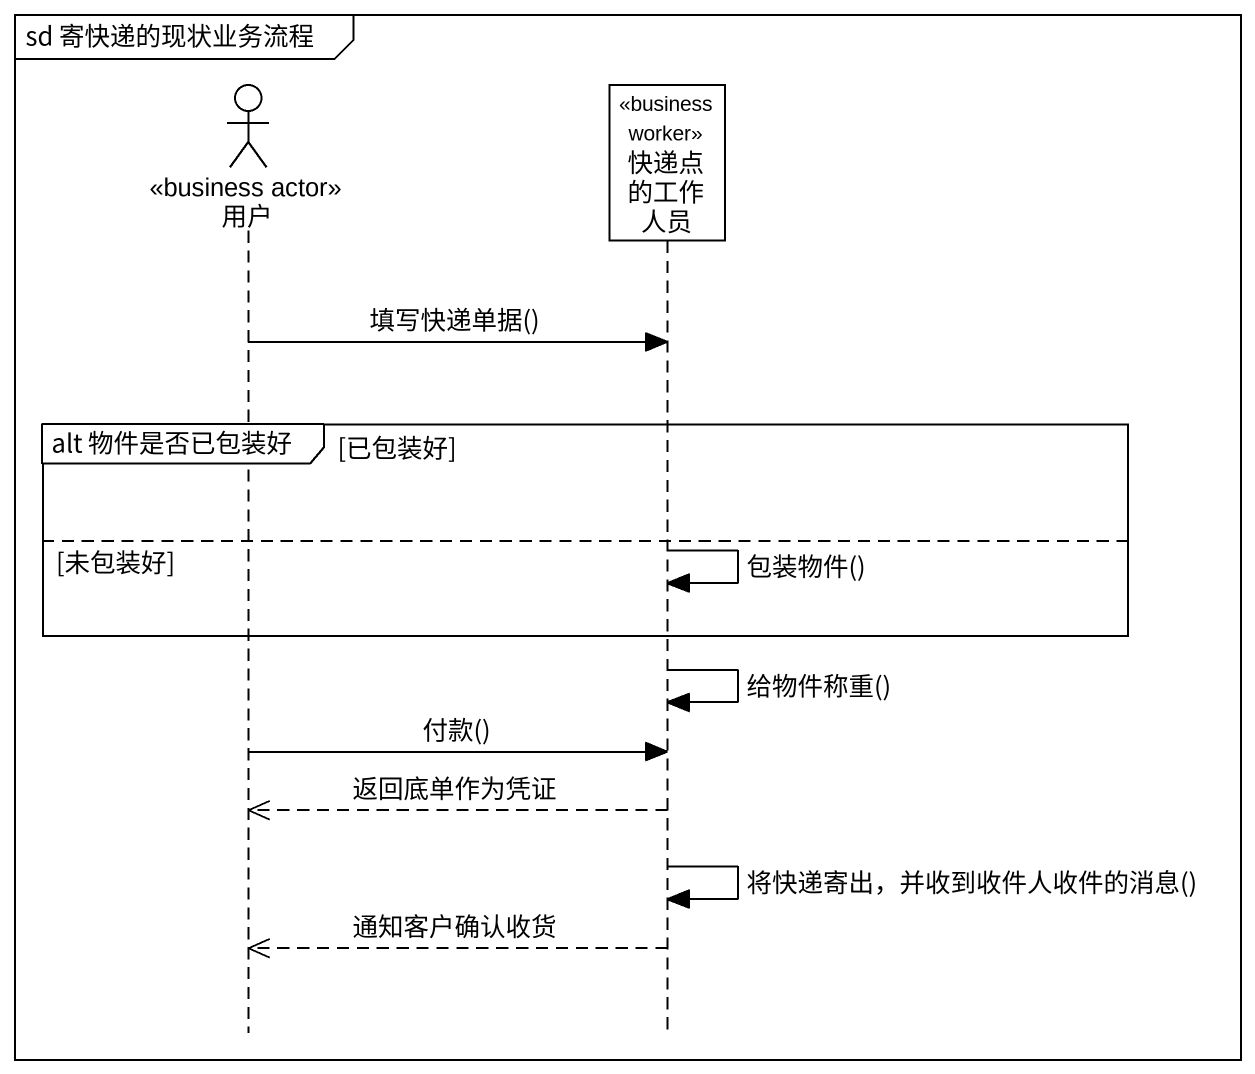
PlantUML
@startuml
mainframe sd 寄快递的现状业务流程
hide footbox
actor 用户 <<business actor>>
participant 快递点的工作人员 <<business worker>>

用户 -> 快递点的工作人员 : 填写快递单据()
group alt 物件是否已包装好 [已包装好]
else 未包装好
  快递点的工作人员 -> 快递点的工作人员 : 包装物件()
end
快递点的工作人员 -> 快递点的工作人员 : 给物件称重()
用户 -> 快递点的工作人员 : 付款()
快递点的工作人员 -->> 用户 : 返回底单作为凭证
快递点的工作人员 -> 快递点的工作人员 : 将快递寄出，并收到收件人收件的消息()
快递点的工作人员 -->> 用户 : 通知客户确认收货
@enduml
